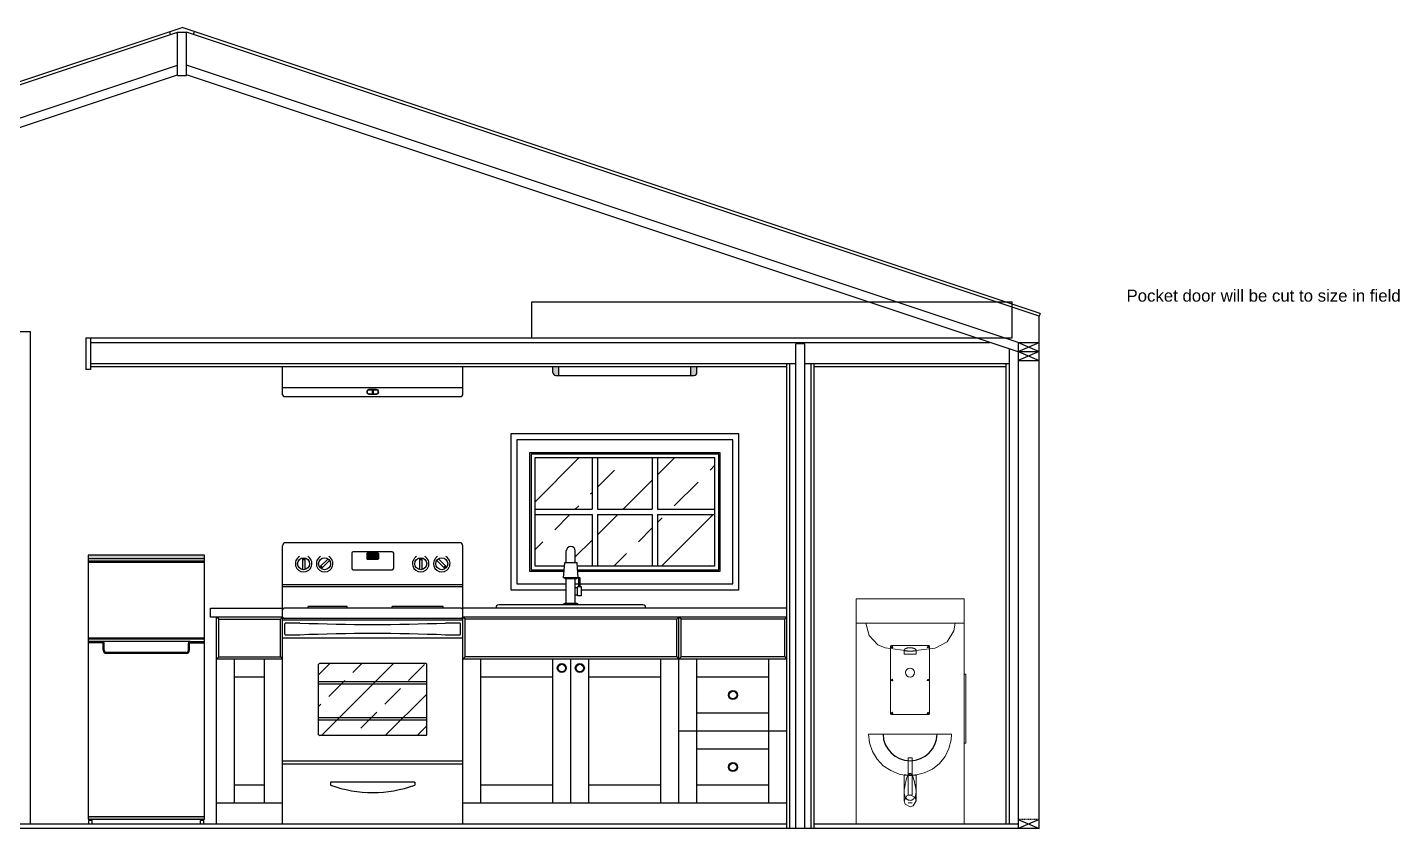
# Model space of a CAD drawing. Header units: inches. Extents: x -183 to 3029, y -67 to 1072.
# Drawn here: x 1986.4 to 2215, y 473.3 to 606.7 of the extents above; entities that cross this region are included whole.
import ezdxf

# ---------------------------------------------------------------- set-up
doc = ezdxf.new("R2010")
doc.units = ezdxf.units.IN
doc.header["$LTSCALE"] = 0.25
doc.header["$MEASUREMENT"] = 0
doc.linetypes.add('HIDDEN2', pattern=[0.1875, 0.125, -0.0625])
doc.layers.add('Hidden Line', color=7, linetype='HIDDEN2')
doc.layers.add('P-SANR-FIXT', color=7, linetype='Continuous', lineweight=9)
doc.styles.get("Standard").update_dxf_attribs({"font": 'arial.ttf'})

msp = doc.modelspace()

# ---------------------------------------------------------------- hatches: boundary and pattern name
h = msp.add_hatch(color=256)
h.dxf.hatch_style = 1
h.paths.add_polyline_path([(2097.93, 550.26), (2096.93, 550.26), (2096.93, 548.76), (2097.43, 548.76, 0.414214), (2097.93, 549.26)])
h.paths.add_polyline_path([(2074.93, 550.26), (2073.93, 550.26), (2073.93, 549.26, 0.414214), (2074.43, 548.76), (2074.93, 548.76)])
h = msp.add_hatch()
h.set_pattern_fill('ANSI33', color=256, scale=45)
h.paths.add_polyline_path([(2080.49, 526.45), (2080.49, 535.01), (2070.93, 535.01), (2070.93, 526.45)])
h.paths.add_polyline_path([(2070.93, 525.57), (2070.93, 517.01), (2075.85, 517.01), (2075.89, 517.51), (2076.18, 517.51), (2076.18, 519.51, -1), (2077.68, 519.51), (2077.68, 517.51), (2077.97, 517.51), (2078.02, 517.01), (2080.49, 517.01), (2080.49, 525.57)])
h.paths.add_polyline_path([(2081.37, 525.57), (2081.37, 517.01), (2090.49, 517.01), (2090.49, 525.57)])
h.paths.add_polyline_path([(2081.37, 535.01), (2081.37, 526.45), (2090.49, 526.45), (2090.49, 535.01)])
h.paths.add_polyline_path([(2100.93, 535.01), (2091.37, 535.01), (2091.37, 526.45), (2100.93, 526.45)])
h.paths.add_polyline_path([(2100.93, 517.01), (2100.93, 525.57), (2091.37, 525.57), (2091.37, 517.01)])
h = msp.add_hatch(color=256)
h.dxf.hatch_style = 1
h.paths.add_polyline_path([(2015.93, 518.81), (1996.53, 518.81), (1996.53, 518.21), (2015.93, 518.21)])
h.paths.add_polyline_path([(2015.93, 517.81), (1996.53, 517.81), (1996.53, 517.61), (2015.93, 517.61)])
h.paths.add_polyline_path([(2015.93, 504.41), (2013.56, 504.41, 0.414214), (2013.23, 504.09), (2013.23, 502.99, -0.414214), (2012.86, 502.61), (1999.61, 502.61, -0.414214), (1999.23, 502.99), (1999.23, 504.09, 0.414214), (1998.91, 504.41), (1996.53, 504.41), (1996.53, 504.21), (1998.91, 504.21, -0.414214), (1999.03, 504.09), (1999.03, 502.99, 0.414214), (1999.61, 502.41), (2012.86, 502.41, 0.414214), (2013.43, 502.99), (2013.43, 504.09, -0.414214), (2013.56, 504.21), (2015.93, 504.21)])
h.paths.add_polyline_path([(2015.93, 505.01), (1996.53, 505.01), (1996.53, 504.81), (2015.93, 504.81)])
h = msp.add_hatch(color=256)
h.dxf.hatch_style = 1
h.paths.add_polyline_path([(2043.06, 518.14), (2044.81, 518.14), (2044.81, 519.14), (2043.06, 519.14)])
h = msp.add_hatch(color=256)
h.dxf.hatch_style = 1
h.paths.add_polyline_path([(2033.18, 510.26), (2033.18, 510.01), (2039.68, 510.01), (2039.68, 510.26)])
h.paths.add_polyline_path([(2055.68, 510.01), (2055.68, 510.26), (2047.18, 510.26), (2047.18, 510.01)])
h = msp.add_hatch()
h.set_pattern_fill('ANSI33', color=256, scale=30)
h.set_pattern_definition([(45, (720.097, 0.75), (-5.3033, 5.3033), []), (45, (725.4004, 0.75), (-5.3033, 5.3033), [3.75, -1.875])])
h.paths.add_polyline_path([(2052.93, 491.39), (2034.93, 491.39), (2034.93, 488.89, 0.414214), (2035.06, 488.76), (2052.81, 488.76, 0.414214), (2052.93, 488.89)])
h.paths.add_polyline_path([(2052.93, 491.76), (2034.93, 491.76), (2034.93, 491.39), (2052.93, 491.39)])
h.paths.add_polyline_path([(2052.93, 497.39), (2034.93, 497.39), (2034.93, 491.76), (2052.93, 491.76)])
h.paths.add_polyline_path([(2052.93, 497.76), (2034.93, 497.76), (2034.93, 497.39), (2052.93, 497.39)])
h.paths.add_polyline_path([(2052.93, 500.64, 0.414214), (2052.81, 500.76), (2035.06, 500.76, 0.414214), (2034.93, 500.64), (2034.93, 497.76), (2052.93, 497.76)])
h = msp.add_hatch(color=256)
h.dxf.hatch_style = 1
h.paths.add_polyline_path([(2015.93, 474.81), (2015.93, 475.19), (1996.53, 475.19), (1996.53, 474.81)])

# ---------------------------------------------------------------- linework, layer by layer
for p, q in [((1869.27, 559.1), (2012.18, 606.74)), ((1869.43, 558.63), (2011.43, 605.96)), ((1869.43, 558.63), (2010.28, 605.58)), ((2010.28, 605.58), (2010.13, 606.05)), ((2011.43, 605.96), (2012.93, 605.96)), ((2011.43, 598.71), (2011.43, 605.96)), ((2155.09, 559.1), (2012.18, 606.74)), ((2012.93, 598.71), (2012.93, 605.96)), ((2154.93, 558.63), (2012.93, 605.96)), ((2014.08, 605.58), (2014.24, 606.05)), ((2154.93, 558.63), (2014.08, 605.58)), ((1872.93, 554.26), (2011.43, 600.43)), ((1872.93, 552.68), (2011.43, 598.85)), ((2151.43, 554.26), (2012.93, 600.43)), ((2151.43, 552.68), (2012.93, 598.85)), ((2011.43, 598.71), (2012.93, 598.71)), ((2070.43, 561.01), (2150.43, 561.01)), ((2070.43, 555.01), (2070.43, 561.01)), ((2150.43, 555.01), (2150.43, 561.01)), ((2155.09, 559.1), (2154.93, 558.63)), ((2154.93, 554.26), (2154.93, 558.63)), ((1996.18, 555.01), (1996.18, 549.76)), ((1996.18, 555.01), (2150.43, 555.01)), ((1996.93, 555.01), (1996.93, 549.76)), ((1996.93, 554.26), (2146.69, 554.26)), ((2114.43, 473.26), (2114.43, 554.01)), ((2115.93, 554.01), (2114.43, 554.01)), ((2115.93, 473.26), (2115.93, 554.01)), ((2149.93, 553.18), (2149.93, 474.01)), ((2151.43, 554.26), (2154.93, 554.26)), ((2151.43, 554.26), (2151.43, 473.26)), ((2151.43, 552.76), (2154.93, 554.26)), ((2151.43, 554.26), (2154.93, 552.76)), ((2154.93, 473.26), (2154.93, 554.26)), ((1996.93, 550.76), (2114.43, 550.76)), ((2112.93, 473.26), (2112.93, 550.76)), ((2113.43, 473.26), (2113.43, 550.76)), ((2115.93, 550.76), (2149.93, 550.76)), ((2116.93, 473.26), (2116.93, 550.76)), ((2117.43, 473.26), (2117.43, 550.76)), ((2149.43, 474.01), (2149.43, 550.76)), ((2151.43, 552.76), (2154.93, 552.76)), ((2154.93, 552.76), (2151.43, 551.26)), ((2151.43, 552.76), (2154.93, 551.26)), ((2151.43, 551.26), (2154.93, 551.26)), ((1996.93, 549.76), (1996.18, 549.76)), ((1996.93, 550.26), (2112.93, 550.26)), ((2028.93, 545.51), (2028.93, 550.26)), ((2058.93, 545.51), (2058.93, 550.26)), ((2073.93, 549.26), (2073.93, 550.26)), ((2074.43, 548.76), (2097.43, 548.76)), ((2074.93, 548.76), (2074.93, 550.26)), ((2096.93, 548.76), (2096.93, 550.26)), ((2097.93, 549.26), (2097.93, 550.26)), ((2117.43, 550.26), (2149.43, 550.26)), ((2028.93, 546.76), (2058.93, 546.76)), ((2043.87, 546.32), (2043.87, 545.7)), ((2043.93, 546.39), (2043.93, 545.64)), ((2043.99, 546.32), (2043.99, 545.7)), ((2029.18, 545.26), (2058.68, 545.26)), ((2080.49, 535.01), (2080.49, 526.45)), ((2081.37, 535.01), (2081.37, 526.45)), ((2090.49, 535.01), (2090.49, 526.45)), ((2091.37, 535.01), (2091.37, 526.45)), ((2070.93, 526.45), (2080.49, 526.45)), ((2081.37, 526.45), (2090.49, 526.45)), ((2091.37, 526.45), (2100.93, 526.45)), ((2070.93, 525.57), (2080.49, 525.57)), ((2080.49, 525.57), (2080.49, 517.01)), ((2081.37, 525.57), (2081.37, 517.01)), ((2081.37, 525.57), (2090.49, 525.57)), ((2090.49, 525.57), (2090.49, 517.01)), ((2091.37, 525.57), (2091.37, 517.01)), ((2091.37, 525.57), (2100.93, 525.57)), ((2015.93, 518.81), (1996.53, 518.81)), ((2028.93, 474.01), (2028.93, 520.39)), ((2058.43, 520.89), (2029.43, 520.89)), ((2040.43, 519.14), (2040.43, 516.64)), ((2047.18, 519.39), (2040.68, 519.39)), ((2047.43, 516.64), (2047.43, 519.14)), ((2058.93, 474.01), (2058.93, 520.39)), ((2076.18, 517.51), (2076.18, 519.51)), ((2077.68, 517.51), (2077.68, 519.51)), ((2015.93, 518.21), (1996.53, 518.21)), ((2015.93, 517.81), (1996.53, 517.81)), ((2015.93, 517.61), (1996.53, 517.61)), ((2032.24, 518.37), (2032.24, 516.41)), ((2032.62, 518.37), (2032.62, 516.41)), ((2035.1, 516.83), (2036.49, 518.22)), ((2035.37, 516.56), (2036.76, 517.95)), ((2051.74, 518.37), (2051.74, 516.41)), ((2052.12, 518.37), (2052.12, 516.41)), ((2055.99, 516.56), (2054.6, 517.95)), ((2056.26, 516.83), (2054.87, 518.22)), ((2075.89, 517.51), (2075.68, 515.01)), ((2077.97, 517.51), (2075.89, 517.51)), ((2078.18, 515.01), (2077.97, 517.51)), ((2040.68, 516.39), (2047.18, 516.39)), ((2078.18, 515.01), (2075.68, 515.01)), ((2075.93, 515.01), (2075.93, 514.89)), ((2077.93, 514.89), (2075.93, 514.89)), ((2076.18, 510.76), (2076.18, 514.89)), ((2077.68, 510.76), (2077.68, 514.89)), ((2077.93, 515.01), (2077.93, 514.89)), ((2078.49, 515.01), (2078.24, 515.01)), ((2078.24, 513.51), (2078.24, 515.01)), ((2078.49, 513.51), (2078.49, 515.01)), ((2058.93, 513.89), (2028.93, 513.89)), ((2058.93, 513.52), (2028.93, 513.52)), ((2078.06, 513.39), (2077.68, 513.39)), ((2078.06, 512.14), (2077.68, 512.14)), ((2078.68, 513.51), (2078.06, 513.51)), ((2078.06, 512.01), (2078.06, 513.51)), ((2078.68, 512.01), (2078.06, 512.01)), ((2078.68, 512.01), (2078.68, 513.51)), ((2016.93, 508.51), (2016.93, 510.01)), ((2016.93, 510.01), (2028.93, 510.01)), ((2028.93, 508.51), (2028.93, 509.76)), ((2058.68, 510.01), (2029.18, 510.01)), ((2039.68, 510.26), (2033.18, 510.26)), ((2033.18, 510.01), (2033.18, 510.26)), ((2039.68, 510.01), (2039.68, 510.26)), ((2055.68, 510.26), (2047.18, 510.26)), ((2047.18, 510.01), (2047.18, 510.26)), ((2055.68, 510.01), (2055.68, 510.26)), ((2112.93, 510.01), (2058.93, 510.01)), ((2058.93, 508.51), (2058.93, 509.76)), ((2064.43, 510.01), (2064.43, 510.01)), ((2088.93, 510.51), (2064.93, 510.51)), ((2075.68, 510.51), (2075.68, 510.51)), ((2077.93, 510.76), (2075.93, 510.76)), ((2078.18, 510.51), (2078.18, 510.51)), ((2089.43, 510.01), (2089.43, 510.01)), ((2028.93, 508.51), (2016.93, 508.51)), ((2017.93, 474.01), (2017.93, 508.51)), ((2018.31, 508.14), (2017.93, 508.51)), ((2018.31, 501.89), (2018.31, 508.14)), ((2018.31, 508.14), (2028.56, 508.14)), ((2028.56, 508.14), (2028.93, 508.51)), ((2028.56, 501.89), (2028.56, 508.14)), ((2058.93, 508.01), (2028.93, 508.01)), ((2058.68, 508.26), (2029.18, 508.26)), ((2029.31, 505.64), (2029.31, 507.39)), ((2031.81, 507.51), (2029.43, 507.51)), ((2058.43, 507.51), (2056.06, 507.51)), ((2058.56, 505.64), (2058.56, 507.39)), ((2112.93, 508.51), (2058.93, 508.51)), ((2059.31, 508.14), (2058.93, 508.51)), ((2059.31, 501.89), (2059.31, 508.14)), ((2094.56, 508.14), (2059.31, 508.14)), ((2094.56, 508.14), (2094.93, 508.51)), ((2094.56, 501.89), (2094.56, 508.14)), ((2094.93, 477.51), (2094.93, 508.51)), ((2095.31, 508.14), (2094.93, 508.51)), ((2112.56, 508.14), (2095.31, 508.14)), ((2095.31, 501.89), (2095.31, 508.14)), ((2112.56, 508.14), (2112.93, 508.51)), ((2112.56, 501.89), (2112.56, 508.14)), ((2031.81, 505.51), (2029.43, 505.51)), ((2058.43, 505.51), (2056.06, 505.51)), ((2015.93, 505.01), (1996.53, 505.01)), ((2015.93, 504.81), (1996.53, 504.81)), ((1998.91, 504.41), (1996.53, 504.41)), ((1998.91, 504.21), (1996.53, 504.21)), ((2013.56, 504.41), (1998.91, 504.41)), ((1999.03, 502.99), (1999.03, 504.09)), ((1999.23, 502.99), (1999.23, 504.09)), ((2013.23, 502.99), (2013.23, 504.09)), ((2013.43, 502.99), (2013.43, 504.09)), ((2013.56, 504.41), (2015.93, 504.41)), ((2013.56, 504.21), (2015.93, 504.21)), ((2058.93, 505.01), (2028.93, 505.01)), ((2012.86, 502.61), (1999.61, 502.61)), ((2012.86, 502.41), (1999.61, 502.41)), ((2018.31, 501.89), (2017.93, 501.51)), ((2028.93, 501.51), (2017.93, 501.51)), ((2018.31, 501.89), (2028.56, 501.89)), ((2020.93, 477.51), (2020.93, 501.51)), ((2025.93, 477.51), (2025.93, 501.51)), ((2028.56, 501.89), (2028.93, 501.51)), ((2034.93, 488.89), (2034.93, 500.64)), ((2052.81, 500.76), (2035.06, 500.76)), ((2052.93, 488.89), (2052.93, 500.64)), ((2059.31, 501.89), (2058.93, 501.51)), ((2094.93, 501.51), (2058.93, 501.51)), ((2094.56, 501.89), (2059.31, 501.89)), ((2061.93, 477.51), (2061.93, 501.51)), ((2073.93, 477.51), (2073.93, 501.51)), ((2076.93, 477.51), (2076.93, 501.51)), ((2079.93, 477.51), (2079.93, 501.51)), ((2091.93, 477.51), (2091.93, 501.51)), ((2094.56, 501.89), (2094.93, 501.51)), ((2095.31, 501.89), (2094.93, 501.51)), ((2112.93, 501.51), (2094.93, 501.51)), ((2112.56, 501.89), (2095.31, 501.89)), ((2097.93, 489.51), (2097.93, 501.51)), ((2109.93, 477.51), (2109.93, 501.51)), ((2112.56, 501.89), (2112.93, 501.51)), ((2025.93, 498.51), (2020.93, 498.51)), ((2073.93, 498.51), (2061.93, 498.51)), ((2091.93, 498.51), (2079.93, 498.51)), ((2109.93, 498.51), (2097.93, 498.51)), ((2034.93, 497.76), (2052.93, 497.76)), ((2034.93, 497.39), (2052.93, 497.39)), ((2034.93, 491.76), (2052.93, 491.76)), ((2034.93, 491.39), (2052.93, 491.39)), ((2109.93, 492.51), (2097.93, 492.51)), ((2112.93, 489.51), (2094.93, 489.51)), ((2097.93, 477.51), (2097.93, 489.51)), ((2052.81, 488.76), (2035.06, 488.76)), ((2058.93, 484.51), (2028.93, 484.51)), ((2109.93, 486.51), (2097.93, 486.51)), ((2058.93, 484.01), (2028.93, 484.01)), ((2025.93, 480.51), (2020.93, 480.51)), ((2050.93, 481.01), (2036.93, 481.01)), ((2036.93, 481.01), (2036.93, 480.51)), ((2050.93, 481.01), (2050.93, 480.51)), ((2073.93, 480.51), (2061.93, 480.51)), ((2091.93, 480.51), (2079.93, 480.51)), ((2109.93, 480.51), (2097.93, 480.51)), ((2028.93, 477.51), (2017.93, 477.51)), ((2094.93, 477.51), (2058.93, 477.51)), ((2112.93, 477.51), (2094.93, 477.51)), ((2112.93, 473.26), (1873.43, 473.26)), ((2112.93, 474.01), (1984.93, 474.01)), ((2154.93, 473.26), (1984.93, 473.26)), ((2015.93, 475.19), (1996.53, 475.19)), ((1997.21, 474.61), (1996.63, 474.61)), ((1996.63, 474.01), (1996.63, 474.61)), ((1996.73, 474.61), (1996.73, 474.81)), ((1997.11, 474.61), (1997.11, 474.81)), ((1997.21, 474.01), (1997.21, 474.61)), ((2015.83, 474.61), (2015.26, 474.61)), ((2015.26, 474.01), (2015.26, 474.61)), ((2015.36, 474.61), (2015.36, 474.81)), ((2015.73, 474.61), (2015.73, 474.81)), ((2015.83, 474.01), (2015.83, 474.61)), ((2151.43, 474.01), (2117.43, 474.01)), ((2151.43, 474.76), (2154.93, 473.26)), ((2154.93, 474.76), (2151.43, 473.26))]:
    msp.add_line(p, q)
for points in [[(1986.93, 474.01), (1986.93, 556.01), (1945.43, 556.01), (1945.43, 474.01)], [(2078.68, 513.01), (2104.93, 513.01), (2104.93, 539.01), (2066.93, 539.01), (2066.93, 513.01), (2076.18, 513.01)], [(2078.49, 514.01), (2103.93, 514.01), (2103.93, 538.01), (2067.93, 538.01), (2067.93, 514.01), (2076.18, 514.01)], [(2078.09, 516.14), (2101.81, 516.14), (2101.81, 535.89), (2070.06, 535.89), (2070.06, 516.14), (2075.78, 516.14)], [(2078.07, 516.39), (2101.56, 516.39), (2101.56, 535.64), (2070.31, 535.64), (2070.31, 516.39), (2075.8, 516.39)], [(2078.02, 517.01), (2100.93, 517.01), (2100.93, 535.01), (2070.93, 535.01), (2070.93, 517.01), (2075.85, 517.01)], [(1996.53, 518.81), (1996.53, 474.81), (2015.93, 474.81), (2015.93, 518.81)], [(2077.68, 514.01), (2078.24, 514.01)]]:
    msp.add_lwpolyline(points)
for points in [[(2044.56, 545.64, 1), (2044.56, 546.39), (2043.31, 546.39, 1), (2043.31, 545.64)], [(2042.93, 519.02), (2042.93, 518.27, 0.414214), (2043.06, 518.14), (2044.81, 518.14, 0.414214), (2044.93, 518.27), (2044.93, 519.02, 0.414214), (2044.81, 519.14), (2043.06, 519.14, 0.414214)]]:
    msp.add_lwpolyline(points, format="xyb", close=True)
for points in [[(2043.87, 546.32), (2043.31, 546.32, 1), (2043.31, 545.7), (2043.87, 545.7)], [(2043.99, 545.7), (2044.56, 545.7, 1), (2044.56, 546.32), (2043.99, 546.32)]]:
    msp.add_lwpolyline(points, format="xyb")
for points in [[(2032.43, 518.3), (2032.32, 518.11), (2032.54, 518.11)], [(2035.29, 516.75), (2035.5, 516.81), (2035.35, 516.96)], [(2051.93, 518.3), (2051.82, 518.11), (2052.04, 518.11)], [(2056.07, 516.75), (2056.02, 516.96), (2055.86, 516.81)]]:
    msp.add_lwpolyline(points, close=True)
for centre, radius in [((2032.43, 517.39), 1), ((2035.93, 517.39), 1), ((2051.93, 517.39), 1), ((2055.43, 517.39), 1), ((2075.43, 500.01), 0.75), ((2075.43, 500.01), 0.625), ((2078.43, 500.01), 0.75), ((2078.43, 500.01), 0.625), ((2103.93, 495.51), 0.75), ((2103.93, 495.51), 0.625), ((2103.93, 483.51), 0.75), ((2103.93, 483.51), 0.625)]:
    msp.add_circle(centre, radius)
for centre, radius, start, end in [((2074.43, 549.26), 0.5, 180, 270), ((2097.43, 549.26), 0.5, 270, 0), ((2029.18, 545.51), 0.25, 180, 270), ((2058.68, 545.51), 0.25, 270, 0), ((2029.43, 520.39), 0.5, 90, 180), ((2040.68, 519.14), 0.25, 90, 180), ((2047.18, 519.14), 0.25, 0, 90), ((2058.43, 520.39), 0.5, 0, 90), ((2076.93, 519.51), 0.75, 0, 180), ((2032.43, 517.39), 1.38, 120, 60), ((2035.93, 517.39), 1.38, 120, 60), ((2040.68, 516.64), 0.25, 180, 270), ((2047.18, 516.64), 0.25, 270, 0), ((2051.93, 517.39), 1.38, 120, 60), ((2055.43, 517.39), 1.38, 120, 60), ((2029.18, 509.76), 0.25, 90, 180), ((2058.68, 509.76), 0.25, 0, 90), ((2064.93, 510.01), 0.5, 90, 180), ((2075.93, 510.51), 0.25, 90, 180), ((2077.93, 510.51), 0.25, 0, 90), ((2088.93, 510.01), 0.5, 0, 90), ((2029.18, 508.51), 0.25, 180, 270), ((2029.43, 507.39), 0.125, 90, 180), ((2043.93, 801.42), 294.16, 267.6376, 272.3624), ((2058.43, 507.39), 0.125, 0, 90), ((2058.68, 508.51), 0.25, 270, 0), ((2029.43, 505.64), 0.125, 180, 270), ((2043.93, 211.6), 294.16, 87.6376, 92.3624), ((2058.43, 505.64), 0.125, 270, 0), ((1998.91, 504.09), 0.325, 0, 90), ((1998.91, 504.09), 0.125, 0, 90), ((1999.61, 502.99), 0.575, 180, 270), ((1999.61, 502.99), 0.375, 180, 270), ((2012.86, 502.99), 0.375, 270, 360), ((2012.86, 502.99), 0.575, 270, 360), ((2013.56, 504.09), 0.325, 90, 180), ((2013.56, 504.09), 0.125, 90, 180), ((2035.06, 500.64), 0.125, 90, 180), ((2052.81, 500.64), 0.125, 0, 90), ((2035.06, 488.89), 0.125, 180, 270), ((2052.81, 488.89), 0.125, 270, 0), ((2133.43, 489.06), 4.5, 180.5706, 359.4294), ((2043.93, 499.49), 20.23, 249.7507, 290.2493)]:
    msp.add_arc(centre, radius, start, end)
at = {"layer": 'Hidden Line'}
msp.add_line((2154.93, 474.76), (2151.43, 474.76), dxfattribs=at)
at = {"layer": 'P-SANR-FIXT'}
for p, q in [((2124.43, 474.01), (2124.43, 511.51)), ((2124.43, 511.51), (2142.43, 511.51)), ((2124.43, 507.51), (2124.43, 511.51)), ((2124.43, 511.51), (2124.43, 511.51)), ((2124.43, 511.51), (2124.43, 474.01)), ((2124.43, 511.51), (2124.43, 511.51)), ((2124.43, 511.51), (2142.43, 511.51)), ((2142.43, 511.51), (2124.43, 511.51)), ((2142.43, 511.51), (2124.43, 511.51)), ((2124.43, 511.51), (2124.43, 507.51)), ((2142.43, 474.01), (2142.43, 511.51)), ((2142.43, 511.51), (2142.43, 511.51)), ((2142.43, 511.51), (2142.43, 507.51)), ((2142.43, 511.51), (2142.43, 474.01)), ((2142.43, 511.51), (2142.43, 511.51)), ((2142.43, 507.51), (2142.43, 511.51)), ((2124.43, 507.51), (2124.48, 507.51)), ((2142.43, 507.51), (2124.43, 507.51)), ((2124.43, 507.51), (2124.43, 507.51)), ((2124.43, 507.51), (2124.43, 507.51)), ((2124.43, 507.51), (2124.43, 474.01)), ((2124.48, 507.51), (2124.43, 507.51)), ((2124.43, 507.51), (2142.43, 507.51)), ((2124.48, 507.51), (2129.63, 507.51)), ((2129.63, 507.51), (2124.48, 507.51)), ((2129.28, 507.51), (2126.08, 507.51)), ((2126.08, 507.51), (2129.28, 507.51)), ((2129.28, 507.51), (2126.08, 507.51)), ((2126.08, 507.51), (2129.28, 507.51)), ((2137.73, 507.51), (2129.28, 507.51)), ((2129.28, 507.51), (2137.73, 507.51)), ((2137.73, 507.51), (2129.28, 507.51)), ((2129.28, 507.51), (2137.73, 507.51)), ((2129.63, 507.51), (2129.75, 507.51)), ((2129.75, 507.51), (2129.63, 507.51)), ((2129.75, 507.51), (2137.11, 507.51)), ((2137.11, 507.51), (2129.75, 507.51)), ((2137.11, 507.51), (2137.23, 507.51)), ((2137.23, 507.51), (2137.11, 507.51)), ((2137.23, 507.51), (2142.38, 507.51)), ((2142.38, 507.51), (2137.23, 507.51)), ((2140.92, 507.51), (2137.73, 507.51)), ((2137.73, 507.51), (2140.92, 507.51)), ((2137.73, 507.51), (2140.92, 507.51)), ((2140.92, 507.51), (2137.73, 507.51)), ((2142.38, 507.51), (2142.43, 507.51)), ((2142.43, 507.51), (2142.38, 507.51)), ((2142.43, 507.51), (2142.43, 507.51)), ((2142.43, 474.01), (2142.43, 507.51)), ((2142.43, 507.51), (2142.43, 507.51)), ((2130.18, 492.39), (2130.18, 503.64)), ((2130.18, 503.64), (2130.18, 492.39)), ((2130.18, 492.39), (2130.18, 503.64)), ((2130.18, 503.64), (2130.18, 492.39)), ((2130.31, 503.76), (2136.56, 503.76)), ((2136.56, 503.76), (2130.31, 503.76)), ((2130.31, 503.76), (2136.56, 503.76)), ((2136.56, 503.76), (2130.31, 503.76)), ((2132.42, 503.02), (2132.42, 502.33)), ((2134.42, 502.33), (2134.42, 503.01)), ((2136.68, 503.64), (2136.68, 492.39)), ((2136.68, 492.39), (2136.68, 503.64)), ((2136.68, 503.64), (2136.68, 492.39)), ((2136.68, 492.39), (2136.68, 503.64)), ((2134.42, 502.33), (2132.42, 502.33)), ((2132.42, 502.33), (2134.42, 502.33)), ((2134.42, 502.33), (2132.42, 502.33)), ((2132.42, 502.33), (2134.42, 502.33)), ((2142.43, 498.89), (2142.43, 499.01)), ((2142.43, 499.01), (2142.43, 499.01)), ((2142.43, 499.01), (2142.43, 498.89)), ((2142.43, 498.89), (2142.43, 499.01)), ((2142.43, 499.01), (2142.43, 499.01)), ((2142.73, 499.01), (2142.43, 499.01)), ((2142.43, 499.01), (2142.43, 498.89)), ((2142.43, 487.64), (2142.43, 498.89)), ((2142.43, 498.89), (2142.43, 487.64)), ((2142.43, 487.64), (2142.43, 498.89)), ((2142.43, 498.89), (2142.43, 487.64)), ((2142.73, 498.89), (2142.73, 499.01)), ((2142.73, 499.01), (2142.73, 499.01)), ((2142.73, 499.01), (2142.73, 498.89)), ((2142.73, 499.01), (2142.73, 498.89)), ((2142.73, 499.01), (2142.73, 499.01)), ((2142.73, 498.89), (2142.73, 499.01)), ((2142.75, 498.9), (2142.73, 498.9)), ((2142.75, 498.9), (2142.73, 498.9)), ((2142.73, 487.64), (2142.73, 498.89)), ((2142.73, 498.89), (2142.73, 487.64)), ((2142.73, 498.89), (2142.73, 487.64)), ((2142.73, 487.64), (2142.73, 498.89)), ((2142.73, 498.76), (2142.73, 498.76)), ((2142.73, 498.76), (2142.73, 498.76)), ((2142.73, 498.76), (2142.73, 498.76)), ((2142.73, 498.76), (2142.73, 498.76)), ((2142.73, 498.76), (2142.73, 498.76)), ((2142.73, 498.76), (2142.73, 498.76)), ((2142.73, 498.76), (2142.73, 498.76)), ((2142.73, 498.76), (2142.73, 498.76)), ((2142.73, 498.62), (2142.75, 498.62)), ((2142.73, 498.62), (2142.75, 498.62)), ((2142.75, 498.76), (2142.75, 498.76)), ((2142.75, 498.76), (2142.75, 498.76)), ((2142.75, 498.76), (2142.75, 498.76)), ((2142.75, 498.76), (2142.75, 498.76)), ((2142.75, 498.76), (2142.75, 498.76)), ((2142.75, 498.76), (2142.75, 498.76)), ((2142.75, 498.76), (2142.75, 498.76)), ((2142.75, 498.76), (2142.75, 498.76)), ((2136.56, 492.26), (2130.31, 492.26)), ((2130.31, 492.26), (2136.56, 492.26)), ((2136.56, 492.26), (2130.31, 492.26)), ((2130.31, 492.26), (2136.56, 492.26)), ((2142.75, 493.4), (2142.73, 493.4)), ((2142.75, 493.4), (2142.73, 493.4)), ((2142.73, 493.26), (2142.73, 493.26)), ((2142.73, 493.26), (2142.73, 493.26)), ((2142.73, 493.26), (2142.73, 493.26)), ((2142.73, 493.26), (2142.73, 493.26)), ((2142.73, 493.26), (2142.73, 493.26)), ((2142.73, 493.26), (2142.73, 493.26)), ((2142.73, 493.26), (2142.73, 493.26)), ((2142.73, 493.26), (2142.73, 493.26)), ((2142.73, 493.12), (2142.75, 493.12)), ((2142.73, 493.12), (2142.75, 493.12)), ((2142.75, 493.26), (2142.75, 493.26)), ((2142.75, 493.26), (2142.75, 493.26)), ((2142.75, 493.26), (2142.75, 493.26)), ((2142.75, 493.26), (2142.75, 493.26)), ((2142.75, 493.26), (2142.75, 493.26)), ((2142.75, 493.26), (2142.75, 493.26)), ((2142.75, 493.26), (2142.75, 493.26)), ((2142.75, 493.26), (2142.75, 493.26)), ((2129.29, 489.01), (2126.53, 489.01)), ((2126.53, 489.01), (2128.32, 489.01)), ((2128.32, 489.01), (2126.53, 489.01)), ((2126.53, 489.01), (2129.29, 489.01)), ((2128.32, 489.01), (2130.5, 489.01)), ((2130.5, 489.01), (2128.32, 489.01)), ((2131.8, 489.01), (2129.03, 489.01)), ((2129.03, 489.01), (2137.84, 489.01)), ((2129.03, 489.01), (2137.84, 489.01)), ((2129.03, 489.01), (2131.8, 489.01)), ((2129.81, 489.01), (2129.29, 489.01)), ((2129.29, 489.01), (2129.81, 489.01)), ((2129.81, 489.01), (2137.06, 489.01)), ((2137.06, 489.01), (2129.81, 489.01)), ((2129.81, 489.01), (2129.81, 489.01)), ((2129.81, 489.01), (2129.81, 489.01)), ((2135.06, 489.01), (2131.8, 489.01)), ((2131.8, 489.01), (2135.06, 489.01)), ((2137.84, 489.01), (2135.06, 489.01)), ((2135.06, 489.01), (2137.84, 489.01)), ((2136.36, 489.01), (2138.55, 489.01)), ((2138.55, 489.01), (2136.36, 489.01)), ((2137.57, 489.01), (2137.06, 489.01)), ((2137.06, 489.01), (2137.06, 489.01)), ((2137.06, 489.01), (2137.57, 489.01)), ((2137.06, 489.01), (2137.06, 489.01)), ((2140.34, 489.01), (2137.57, 489.01)), ((2137.57, 489.01), (2140.34, 489.01)), ((2138.55, 489.01), (2140.34, 489.01)), ((2140.34, 489.01), (2138.55, 489.01)), ((2142.43, 487.51), (2142.43, 487.64)), ((2142.43, 487.64), (2142.43, 487.51)), ((2142.43, 487.64), (2142.43, 487.51)), ((2142.43, 487.51), (2142.43, 487.64)), ((2142.43, 487.51), (2142.43, 487.51)), ((2142.43, 487.51), (2142.73, 487.51)), ((2142.43, 487.51), (2142.43, 487.51)), ((2142.75, 487.9), (2142.73, 487.9)), ((2142.75, 487.9), (2142.73, 487.9)), ((2142.73, 487.76), (2142.73, 487.76)), ((2142.73, 487.76), (2142.73, 487.76)), ((2142.73, 487.76), (2142.73, 487.76)), ((2142.73, 487.76), (2142.73, 487.76)), ((2142.73, 487.76), (2142.73, 487.76)), ((2142.73, 487.76), (2142.73, 487.76)), ((2142.73, 487.76), (2142.73, 487.76)), ((2142.73, 487.76), (2142.73, 487.76)), ((2142.73, 487.64), (2142.73, 487.51)), ((2142.73, 487.51), (2142.73, 487.64)), ((2142.73, 487.51), (2142.73, 487.64)), ((2142.73, 487.64), (2142.73, 487.51)), ((2142.73, 487.62), (2142.75, 487.62)), ((2142.73, 487.62), (2142.75, 487.62)), ((2142.73, 487.51), (2142.73, 487.51)), ((2142.73, 487.51), (2142.73, 487.51)), ((2142.75, 487.76), (2142.75, 487.76)), ((2142.75, 487.76), (2142.75, 487.76)), ((2142.75, 487.76), (2142.75, 487.76)), ((2142.75, 487.76), (2142.75, 487.76)), ((2142.75, 487.76), (2142.75, 487.76)), ((2142.75, 487.76), (2142.75, 487.76)), ((2142.75, 487.76), (2142.75, 487.76)), ((2142.75, 487.76), (2142.75, 487.76)), ((2133.09, 485.06), (2133.09, 478.8)), ((2133.09, 482.12), (2133.09, 485.06)), ((2133.09, 478.8), (2133.09, 485.06)), ((2133.09, 485.06), (2133.77, 485.06)), ((2133.77, 485.06), (2133.09, 485.06)), ((2133.09, 485.06), (2133.77, 485.06)), ((2133.77, 485.06), (2133.09, 485.06)), ((2133.09, 485.06), (2133.09, 482.12)), ((2133.77, 485.06), (2133.77, 482.12)), ((2133.77, 478.8), (2133.77, 485.06)), ((2133.77, 485.06), (2133.77, 478.8)), ((2133.77, 482.12), (2133.77, 485.06)), ((2133.09, 478.8), (2133.09, 482.19)), ((2133.09, 482.19), (2133.09, 482.16)), ((2133.77, 482.19), (2133.09, 482.19)), ((2133.09, 482.19), (2133.09, 478.8)), ((2133.09, 482.16), (2133.09, 482.19)), ((2133.09, 482.19), (2133.77, 482.19)), ((2133.77, 482.16), (2133.77, 482.19)), ((2133.77, 482.19), (2133.77, 478.8)), ((2133.77, 478.8), (2133.77, 482.19)), ((2133.77, 482.19), (2133.77, 482.16)), ((2133.09, 482.16), (2133.09, 482.12)), ((2133.09, 482.12), (2133.09, 482.16)), ((2133.09, 482.12), (2133.77, 482.12)), ((2133.77, 482.12), (2133.09, 482.12)), ((2133.77, 482.12), (2133.77, 482.16)), ((2133.77, 482.16), (2133.77, 482.12)), ((2133.77, 478.8), (2133.09, 478.8)), ((2133.09, 478.8), (2133.77, 478.8)), ((2133.09, 477.57), (2133.77, 477.57)), ((2124.48, 474.01), (2124.43, 474.01)), ((2124.43, 474.01), (2124.43, 474.01)), ((2124.43, 474.01), (2142.43, 474.01)), ((2142.43, 474.01), (2124.43, 474.01)), ((2124.43, 474.01), (2124.43, 474.01)), ((2124.43, 474.01), (2124.48, 474.01)), ((2129.63, 474.01), (2124.48, 474.01)), ((2124.48, 474.01), (2129.63, 474.01)), ((2129.75, 474.01), (2129.63, 474.01)), ((2129.63, 474.01), (2129.75, 474.01)), ((2137.11, 474.01), (2129.75, 474.01)), ((2129.75, 474.01), (2137.11, 474.01)), ((2137.23, 474.01), (2137.11, 474.01)), ((2137.11, 474.01), (2137.23, 474.01)), ((2142.38, 474.01), (2137.23, 474.01)), ((2137.23, 474.01), (2142.38, 474.01)), ((2142.43, 474.01), (2142.38, 474.01)), ((2142.38, 474.01), (2142.43, 474.01)), ((2142.43, 474.01), (2142.43, 474.01)), ((2142.43, 474.01), (2142.43, 474.01))]:
    msp.add_line(p, q, dxfattribs=at)
for points in [[(2126.08, 507.51), (2126.61, 505.45), (2128.05, 503.9), (2129.28, 503.36)], [(2137.73, 503.36), (2139.58, 504.39), (2140.71, 506.19), (2140.92, 507.51)], [(2129.28, 503.36), (2133.43, 502.8), (2137.58, 503.32), (2137.73, 503.36)], [(2126.53, 489.01), (2126.69, 487.53), (2127.17, 486.11), (2127.94, 484.83), (2128.97, 483.74), (2130.2, 482.91), (2131.59, 482.35), (2132.52, 482.17)], [(2130.5, 489.01), (2131.35, 489.01), (2132.35, 489.01), (2133.43, 489.01), (2134.51, 489.01), (2135.51, 489.01), (2136.36, 489.01)], [(2130.5, 489.01), (2131.35, 489.01), (2132.35, 489.01), (2133.43, 489.01), (2134.51, 489.01), (2135.51, 489.01), (2136.36, 489.01)], [(2134.35, 482.17), (2135.8, 482.52), (2137.14, 483.18), (2138.31, 484.12), (2139.25, 485.28), (2139.91, 486.62), (2140.27, 488.07), (2140.34, 489.01)], [(2132.43, 482.18), (2132.43, 480.21), (2132.43, 478.64), (2132.43, 477.91), (2132.43, 477.89)], [(2132.71, 481.02), (2132.8, 481.39), (2132.89, 481.71), (2132.99, 481.98), (2133.1, 482.19), (2133.21, 482.35), (2133.32, 482.44), (2133.43, 482.47)], [(2133.43, 482.47), (2133.32, 482.44), (2133.21, 482.35), (2133.1, 482.19), (2132.99, 481.98), (2132.89, 481.71), (2132.8, 481.39), (2132.71, 481.02)], [(2133.43, 482.47), (2133.55, 482.44), (2133.66, 482.35), (2133.77, 482.19), (2133.87, 481.98), (2133.97, 481.71), (2134.07, 481.39), (2134.15, 481.02)], [(2134.15, 481.02), (2134.07, 481.39), (2133.97, 481.71), (2133.87, 481.98), (2133.77, 482.19), (2133.66, 482.35), (2133.55, 482.44), (2133.43, 482.47)], [(2134.43, 477.89), (2134.43, 478.41), (2134.43, 479.83), (2134.43, 481.77), (2134.43, 482.18)], [(2132.43, 477.89), (2132.43, 478.41), (2132.43, 479.39)], [(2132.43, 477.89), (2132.89, 478.73), (2133.43, 478.89)], [(2133.43, 476.89), (2132.59, 477.35), (2132.43, 477.89)], [(2133.43, 478.89), (2134.27, 478.43), (2134.43, 477.89)], [(2134.43, 477.89), (2133.97, 477.04), (2133.43, 476.89)], [(2134.43, 479.39), (2134.43, 478.17), (2134.43, 477.89)]]:
    msp.add_lwpolyline(points, dxfattribs=at)
for centre, radius, start, end in [((2130.31, 503.64), 0.125, 90, 180), ((2130.31, 503.64), 0.125, 90, 180), ((2130.31, 503.64), 0.125, 90, 180), ((2130.31, 503.64), 0.125, 90, 180), ((2130.43, 503.51), 0.14, 0, 180), ((2130.43, 503.51), 0.14, 0, 180), ((2130.43, 503.51), 0.14, 0, 180), ((2130.43, 503.51), 0.14, 0, 180), ((2130.43, 503.51), 0.14, 180, 0), ((2130.43, 503.51), 0.14, 180, 0), ((2130.43, 503.51), 0.14, 180, 0), ((2130.43, 503.51), 0.14, 180, 0), ((2136.43, 503.51), 0.14, 0, 180), ((2136.43, 503.51), 0.14, 0, 180), ((2136.43, 503.51), 0.14, 0, 180), ((2136.43, 503.51), 0.14, 0, 180), ((2136.43, 503.51), 0.14, 180, 0), ((2136.43, 503.51), 0.14, 180, 0), ((2136.43, 503.51), 0.14, 180, 0), ((2136.43, 503.51), 0.14, 180, 0), ((2136.56, 503.64), 0.125, 0, 90), ((2136.56, 503.64), 0.125, 0, 90), ((2136.56, 503.64), 0.125, 0, 90), ((2136.56, 503.64), 0.125, 0, 90), ((2133.42, 499.26), 0.75, 0, 180), ((2133.42, 499.26), 0.75, 0, 180), ((2133.42, 499.26), 0.75, 0, 180), ((2133.42, 499.26), 0.75, 0, 180), ((2133.42, 499.26), 0.75, 180, 0), ((2133.42, 499.26), 0.75, 180, 0), ((2133.42, 499.26), 0.75, 180, 0), ((2133.42, 499.26), 0.75, 180, 0), ((2130.43, 498.01), 0.14, 0, 180), ((2130.43, 498.01), 0.14, 0, 180), ((2130.43, 498.01), 0.14, 0, 180), ((2130.43, 498.01), 0.14, 0, 180), ((2130.43, 498.01), 0.14, 180, 0), ((2130.43, 498.01), 0.14, 180, 0), ((2130.43, 498.01), 0.14, 180, 0), ((2130.43, 498.01), 0.14, 180, 0), ((2136.43, 498.01), 0.14, 0, 180), ((2136.43, 498.01), 0.14, 0, 180), ((2136.43, 498.01), 0.14, 0, 180), ((2136.43, 498.01), 0.14, 0, 180), ((2136.43, 498.01), 0.14, 180, 0), ((2136.43, 498.01), 0.14, 180, 0), ((2136.43, 498.01), 0.14, 180, 0), ((2136.43, 498.01), 0.14, 180, 0), ((2130.31, 492.39), 0.125, 180, 270), ((2130.31, 492.39), 0.125, 180, 270), ((2130.31, 492.39), 0.125, 180, 270), ((2130.31, 492.39), 0.125, 180, 270), ((2130.43, 492.51), 0.14, 0, 180), ((2130.43, 492.51), 0.14, 0, 180), ((2130.43, 492.51), 0.14, 0, 180), ((2130.43, 492.51), 0.14, 0, 180), ((2130.43, 492.51), 0.14, 180, 0), ((2130.43, 492.51), 0.14, 180, 0), ((2130.43, 492.51), 0.14, 180, 0), ((2130.43, 492.51), 0.14, 180, 0), ((2136.43, 492.51), 0.14, 0, 180), ((2136.43, 492.51), 0.14, 0, 180), ((2136.43, 492.51), 0.14, 0, 180), ((2136.43, 492.51), 0.14, 0, 180), ((2136.43, 492.51), 0.14, 180, 0), ((2136.43, 492.51), 0.14, 180, 0), ((2136.43, 492.51), 0.14, 180, 0), ((2136.43, 492.51), 0.14, 180, 0), ((2136.56, 492.39), 0.125, 270, 0), ((2136.56, 492.39), 0.125, 270, 0), ((2136.56, 492.39), 0.125, 270, 0), ((2136.56, 492.39), 0.125, 270, 0)]:
    msp.add_arc(centre, radius, start, end, dxfattribs=at)
for points, start_tangent, end_tangent in [([(2134.42, 503.01), (2134.41, 503.06), (2134.37, 503.11), (2134.33, 503.14), (2134.29, 503.17), (2134.25, 503.2), (2134.2, 503.23), (2134.14, 503.25), (2134.08, 503.28), (2134.01, 503.3), (2133.94, 503.32), (2133.86, 503.34), (2133.78, 503.36), (2133.6, 503.38), (2133.43, 503.39), (2133.25, 503.39), (2133.07, 503.36), (2132.99, 503.35), (2132.91, 503.33), (2132.84, 503.31), (2132.77, 503.29), (2132.71, 503.26), (2132.65, 503.23), (2132.6, 503.21), (2132.55, 503.18), (2132.52, 503.15), (2132.48, 503.12), (2132.44, 503.07), (2132.42, 503.02)], (0, 1), (0, -1)), ([(2134.42, 503.01), (2134.41, 503.06), (2134.37, 503.11), (2134.33, 503.14), (2134.29, 503.17), (2134.25, 503.2), (2134.2, 503.23), (2134.14, 503.25), (2134.08, 503.28), (2134.01, 503.3), (2133.94, 503.32), (2133.86, 503.34), (2133.78, 503.36), (2133.6, 503.38), (2133.43, 503.39), (2133.25, 503.39), (2133.07, 503.36), (2132.99, 503.35), (2132.91, 503.33), (2132.84, 503.31), (2132.77, 503.29), (2132.71, 503.26), (2132.65, 503.23), (2132.6, 503.21), (2132.55, 503.18), (2132.52, 503.15), (2132.48, 503.12), (2132.44, 503.07), (2132.42, 503.02)], (0, 1), (0, -1)), ([(2132.42, 503.02), (2132.47, 502.94), (2132.61, 502.88), (2132.83, 502.84), (2133.11, 502.82), (2133.42, 502.81), (2133.74, 502.82), (2134.02, 502.84), (2134.24, 502.87), (2134.38, 502.93), (2134.42, 503.01)], (0, -1), (0, 1)), ([(2132.42, 503.02), (2132.47, 502.94), (2132.61, 502.88), (2132.83, 502.84), (2133.11, 502.82), (2133.42, 502.81), (2133.74, 502.82), (2134.02, 502.84), (2134.24, 502.87), (2134.38, 502.93), (2134.42, 503.01)], (0, -1), (0, 1)), ([(2132.52, 482.17), (2132.45, 482.18), (2132.44, 482.19), (2132.49, 482.19), (2132.59, 482.19), (2132.75, 482.18), (2132.95, 482.18), (2133.19, 482.17), (2133.43, 482.17)], (-0.991162, 0.132659), (1, 0.000404)), ([(2133.43, 482.17), (2133.19, 482.17), (2132.95, 482.18), (2132.75, 482.18), (2132.59, 482.19), (2132.49, 482.19), (2132.44, 482.19), (2132.45, 482.18), (2132.52, 482.17)], (-1, -0.000404), (0.991162, -0.132659)), ([(2133.43, 482.17), (2133.76, 482.17), (2133.91, 482.18), (2134.05, 482.18), (2134.17, 482.18), (2134.27, 482.19), (2134.35, 482.19), (2134.4, 482.19), (2134.43, 482.19), (2134.43, 482.18), (2134.35, 482.17)], (1, -0.000829), (-0.991162, -0.132659)), ([(2134.35, 482.17), (2134.43, 482.18), (2134.43, 482.19), (2134.4, 482.19), (2134.35, 482.19), (2134.27, 482.19), (2134.17, 482.18), (2134.05, 482.18), (2133.91, 482.18), (2133.76, 482.17), (2133.43, 482.17)], (0.991162, 0.132659), (-1, 0.000829)), ([(2133.43, 477.96), (2133.2, 478), (2133.1, 478.03), (2133.05, 478.06), (2133, 478.08), (2132.96, 478.11), (2132.91, 478.15), (2132.83, 478.22), (2132.75, 478.31), (2132.72, 478.35), (2132.69, 478.4), (2132.63, 478.49), (2132.58, 478.6), (2132.54, 478.7), (2132.52, 478.76), (2132.5, 478.81), (2132.49, 478.86), (2132.48, 478.92), (2132.46, 479.03), (2132.44, 479.14), (2132.44, 479.2), (2132.44, 479.25), (2132.43, 479.37), (2132.43, 479.48), (2132.44, 479.59), (2132.45, 479.7), (2132.46, 479.82), (2132.48, 479.93), (2132.5, 480.04), (2132.52, 480.15), (2132.54, 480.26), (2132.56, 480.37), (2132.59, 480.48), (2132.61, 480.59), (2132.66, 480.8), (2132.71, 481.02)], (-0.998164, 0.060561), (0.224386, 0.9745)), ([(2132.71, 481.02), (2132.66, 480.8), (2132.61, 480.59), (2132.59, 480.48), (2132.56, 480.37), (2132.54, 480.26), (2132.52, 480.15), (2132.5, 480.04), (2132.48, 479.93), (2132.46, 479.82), (2132.45, 479.7), (2132.44, 479.59), (2132.43, 479.48), (2132.43, 479.37), (2132.44, 479.25), (2132.44, 479.2), (2132.44, 479.14), (2132.46, 479.03), (2132.48, 478.92), (2132.49, 478.86), (2132.5, 478.81), (2132.52, 478.76), (2132.54, 478.7), (2132.58, 478.6), (2132.63, 478.49), (2132.69, 478.4), (2132.72, 478.35), (2132.75, 478.31), (2132.83, 478.22), (2132.91, 478.15), (2132.96, 478.11), (2133, 478.08), (2133.05, 478.06), (2133.1, 478.03), (2133.2, 478), (2133.43, 477.96)], (-0.224386, -0.9745), (0.998164, -0.060561)), ([(2133.43, 482.13), (2133.15, 482.13), (2132.88, 482.14), (2132.77, 482.15), (2132.67, 482.15), (2132.52, 482.17)], (-1, -0.000522), (-0.991162, 0.132659)), ([(2132.52, 482.17), (2132.67, 482.15), (2132.77, 482.15), (2132.88, 482.14), (2133.15, 482.13), (2133.43, 482.13)], (0.991162, -0.132659), (1, 0.000522)), ([(2134.35, 482.17), (2134.23, 482.15), (2134.07, 482.14), (2133.77, 482.13), (2133.61, 482.13), (2133.43, 482.13)], (-0.991162, -0.132659), (-1, 0.00026)), ([(2133.43, 482.13), (2133.61, 482.13), (2133.77, 482.13), (2134.07, 482.14), (2134.23, 482.15), (2134.35, 482.17)], (1, -0.00026), (0.991162, 0.132659)), ([(2134.15, 481.02), (2134.19, 480.83), (2134.24, 480.64), (2134.26, 480.54), (2134.28, 480.44), (2134.31, 480.34), (2134.33, 480.24), (2134.35, 480.15), (2134.37, 480.05), (2134.38, 479.95), (2134.4, 479.85), (2134.41, 479.75), (2134.42, 479.65), (2134.43, 479.55), (2134.43, 479.45), (2134.43, 479.25), (2134.42, 479.15), (2134.41, 479.05), (2134.39, 478.95), (2134.37, 478.86), (2134.34, 478.76), (2134.31, 478.67), (2134.29, 478.62), (2134.27, 478.57), (2134.23, 478.48), (2134.18, 478.4), (2134.15, 478.36), (2134.12, 478.32), (2134.09, 478.28), (2134.05, 478.24), (2133.98, 478.17), (2133.9, 478.11), (2133.82, 478.06), (2133.73, 478.02), (2133.63, 477.99), (2133.43, 477.96)], (0.219576, -0.975595), (-0.998918, -0.0465)), ([(2133.43, 477.96), (2133.63, 477.99), (2133.73, 478.02), (2133.82, 478.06), (2133.9, 478.11), (2133.98, 478.17), (2134.05, 478.24), (2134.09, 478.28), (2134.12, 478.32), (2134.15, 478.36), (2134.18, 478.4), (2134.23, 478.48), (2134.27, 478.57), (2134.29, 478.62), (2134.31, 478.67), (2134.34, 478.76), (2134.37, 478.86), (2134.39, 478.95), (2134.41, 479.05), (2134.42, 479.15), (2134.43, 479.25), (2134.43, 479.45), (2134.43, 479.55), (2134.42, 479.65), (2134.41, 479.75), (2134.4, 479.85), (2134.38, 479.95), (2134.37, 480.05), (2134.35, 480.15), (2134.33, 480.24), (2134.31, 480.34), (2134.28, 480.44), (2134.26, 480.54), (2134.24, 480.64), (2134.19, 480.83), (2134.15, 481.02)], (0.998918, 0.0465), (-0.219576, 0.975595))]:
    msp.add_spline(points, degree=3, dxfattribs=dict(at, start_tangent=start_tangent, end_tangent=end_tangent))

# ---------------------------------------------------------------- texts
msp.add_text('Pocket door will be cut to size in field', height=2).set_placement((2169.48, 561.05))

doc.saveas('drawing.dxf')
